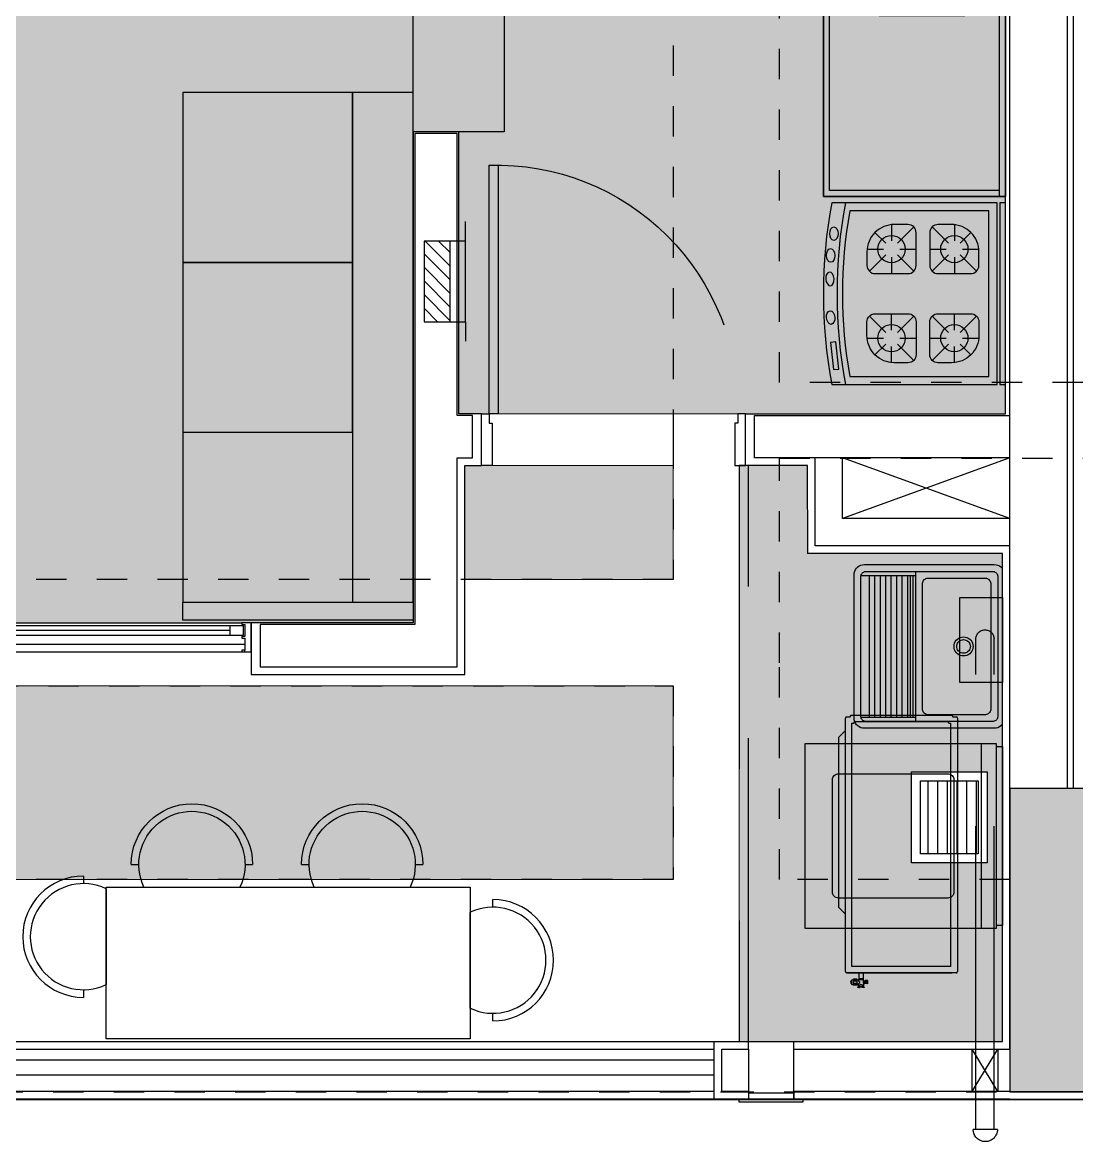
# Model space of a CAD drawing. Header units: metres. Extents: x -154 to 570, y -18 to 184.
# Drawn here: x 11.344 to 14.82, y -3.164 to 0.526 of the extents above; entities that cross this region are included whole.
import ezdxf
from ezdxf.xclip import XClip

# ---------------------------------------------------------------- set-up
doc = ezdxf.new("R2010")
doc.units = ezdxf.units.M
doc.header["$XCLIPFRAME"] = 0
for name, pattern in [('PUC TORRE B$0$DASHEDX2', [1.5, 1, -0.5]), ('PUC$0$DASHEDX2', [1.5, 1, -0.5]), ('PUC$0$HIDDEN', [0.375, 0.25, -0.125])]:
    doc.linetypes.add(name, pattern=pattern)
for name, color, linetype in [('ARQ-AUX', 7, 'Continuous'), ('ARQ-DIM - EMBASAM', 2, 'Continuous'), ('PUC TORRE B$0$1', 232, 'PUC TORRE B$0$DASHEDX2'), ('PUC TORRE B$0$4', 2, 'Continuous'), ('PUC$0$06-GGBSTELAP-TIPO-BLA$0$GG-TE0001', 1, 'Continuous'), ('PUC$0$06-GGBSTELAP-TIPO-BLA$0$GG-TE0003', 7, 'Continuous'), ('PUC$0$ARQ-ALV ACAB', 4, 'Continuous'), ('PUC$0$ARQ-ALV OSSO', 5, 'Continuous'), ('PUC$0$ARQ-AUX', 7, 'Continuous'), ('PUC$0$ARQ-AUX1 @ 1', 1, 'Continuous'), ('PUC$0$ARQ-AUX2', 2, 'Continuous'), ('PUC$0$ARQ-CAX', 1, 'Continuous'), ('PUC$0$ARQ-CAX @ 1', 1, 'Continuous'), ('PUC$0$ARQ-ENCH', 1, 'Continuous'), ('PUC$0$ARQ-HID', 7, 'Continuous'), ('PUC$0$ARQ-MOB', 7, 'Continuous'), ('PUC$0$ARQ-PRJ', 7, 'PUC$0$DASHEDX2'), ('PUC$0$ARQ-SIM', 1, 'Continuous'), ('PUC$0$MAUROAMARELO', 162, 'Continuous'), ('PUC$0$MAUROVERDE', 3, 'Continuous'), ('terreno + circ vert$0$ARQ-EST', 2, 'Continuous')]:
    doc.layers.add(name, color=color, linetype=linetype)
doc.layers.add('PUC$0$ARQ-FORRO', color=9, linetype='Continuous', lineweight=5)

# ---------------------------------------------------------------- blocks, each defined once
blk = doc.blocks.new('PUC$0$00002ITA-AIT-PR-008-BSE-PLA-TIP-R00$0$Cuba 1')
blk.add_line((0.205, 0.305), (0.205, 0.04))
for points in [[(0.165, 0, 0.414214), (0.205, 0.04), (0.205, 0.305, 0.414214), (0.165, 0.345), (-0.165, 0.345, 0.414214), (-0.205, 0.305), (-0.205, 0.04, 0.414214), (-0.165, 0)], [(-0.165, 0.02), (0.165, 0.02, 0.414214), (0.185, 0.04), (0.185, 0.305, 0.414214), (0.165, 0.325), (-0.165, 0.325, 0.414214), (-0.185, 0.305), (-0.185, 0.04, 0.414214)]]:
    blk.add_lwpolyline(points, format="xyb", close=True)
for radius in [0.0337, 0.0237]:
    blk.add_circle((0, 0.1725), radius)
blk = doc.blocks.new('*U1685')
at = {"linetype": 'Continuous'}
blk.add_lwpolyline([(0, 0), (0, 0.6), (-1.2, 0.6), (-1.2, 0)], dxfattribs=at)
at = {"lineweight": -2}
for points in [[(-1.2, 0), (-1.2, 0.6), (0, 0.6), (0, 0)], [(-1.18, 0.02), (-1.18, 0.58), (-0.02, 0.58), (-0.02, 0.02)], [(0, 0.02), (-1.2, 0.02)], [(0, 0), (-1.2, 0)]]:
    blk.add_lwpolyline(points, dxfattribs=at)
at = {"lineweight": -2, "extrusion": (0, 0, -1), "zscale": -1, "rotation": 180}
blk.add_blockref('PUC$0$00002ITA-AIT-PR-008-BSE-PLA-TIP-R00$0$Cuba 1', (0.4, 0.4475), dxfattribs=at)
blk = doc.blocks.new('PUC$0$ARQ-HID-TANQUE')
for p, q in [((-0.2621, -0.0041), (-0.258, 0)), ((-0.258, 0), (0.258, 0)), ((0.258, 0), (0.2621, -0.0041)), ((-0.27, -0.0258), (-0.2695, -0.0199)), ((-0.27, -0.0258), (-0.27, -0.0258)), ((-0.27, -0.4542), (-0.27, -0.0258)), ((-0.2695, -0.0199), (-0.268, -0.0143)), ((-0.268, -0.0143), (-0.2655, -0.009)), ((-0.2655, -0.009), (-0.2621, -0.0041)), ((-0.2475, -0.0328), (-0.2473, -0.0297)), ((-0.2475, -0.0328), (-0.2475, -0.0328)), ((-0.2475, -0.4472), (-0.2475, -0.0328)), ((-0.2473, -0.0297), (-0.2466, -0.0266)), ((-0.2466, -0.0266), (-0.2454, -0.0237)), ((-0.2454, -0.0237), (-0.2439, -0.0211)), ((-0.2439, -0.0211), (-0.242, -0.0189)), ((-0.242, -0.0189), (-0.2398, -0.0171)), ((-0.2398, -0.0171), (-0.2373, -0.0157)), ((-0.2373, -0.0157), (-0.2347, -0.0149)), ((-0.2347, -0.0149), (-0.232, -0.0146)), ((-0.232, -0.0146), (0.232, -0.0146)), ((0.232, -0.0146), (0.2347, -0.0149)), ((0.2347, -0.0149), (0.2373, -0.0157)), ((0.2373, -0.0157), (0.2398, -0.0171)), ((0.2398, -0.0171), (0.242, -0.0189)), ((0.242, -0.0189), (0.2439, -0.0211)), ((0.2439, -0.0211), (0.2454, -0.0237)), ((0.2454, -0.0237), (0.2466, -0.0266)), ((0.2466, -0.0266), (0.2473, -0.0297)), ((0.2473, -0.0297), (0.2475, -0.0328)), ((0.2475, -0.0328), (0.2475, -0.4472)), ((0.2621, -0.0041), (0.2655, -0.009)), ((0.2655, -0.009), (0.268, -0.0143)), ((0.268, -0.0143), (0.2695, -0.0199)), ((0.2695, -0.0199), (0.27, -0.0258)), ((0.27, -0.0258), (0.27, -0.4542)), ((-0.234, -0.2854), (0.234, -0.2854)), ((-0.2695, -0.4601), (-0.27, -0.4542)), ((-0.268, -0.4657), (-0.2695, -0.4601)), ((-0.2655, -0.4711), (-0.268, -0.4657)), ((-0.2621, -0.4759), (-0.2655, -0.4711)), ((-0.258, -0.48), (-0.2621, -0.4759)), ((-0.2473, -0.4504), (-0.2475, -0.4472)), ((-0.2466, -0.4534), (-0.2473, -0.4504)), ((-0.2454, -0.4563), (-0.2466, -0.4534)), ((-0.2439, -0.4589), (-0.2454, -0.4563)), ((-0.242, -0.4611), (-0.2439, -0.4589)), ((-0.2398, -0.463), (-0.242, -0.4611)), ((-0.2373, -0.4643), (-0.2398, -0.463)), ((-0.2347, -0.4651), (-0.2373, -0.4643)), ((-0.232, -0.4654), (-0.2347, -0.4651)), ((0.232, -0.4654), (-0.232, -0.4654)), ((0.2347, -0.4651), (0.232, -0.4654)), ((0.2373, -0.4643), (0.2347, -0.4651)), ((0.2398, -0.463), (0.2373, -0.4643)), ((0.242, -0.4611), (0.2398, -0.463)), ((0.2439, -0.4589), (0.242, -0.4611)), ((0.2454, -0.4563), (0.2439, -0.4589)), ((0.2466, -0.4534), (0.2454, -0.4563)), ((0.2473, -0.4504), (0.2466, -0.4534)), ((0.2475, -0.4472), (0.2473, -0.4504)), ((0.2621, -0.4759), (0.258, -0.48)), ((0.2655, -0.4711), (0.2621, -0.4759)), ((0.268, -0.4657), (0.2655, -0.4711)), ((0.2695, -0.4601), (0.268, -0.4657)), ((0.27, -0.4542), (0.2695, -0.4601)), ((-0.2532, -0.4834), (-0.258, -0.48)), ((-0.2479, -0.4859), (-0.2532, -0.4834)), ((-0.2422, -0.4874), (-0.2479, -0.4859)), ((-0.2364, -0.4879), (-0.2422, -0.4874)), ((0.2364, -0.4879), (-0.2364, -0.4879)), ((0.2422, -0.4874), (0.2364, -0.4879)), ((0.2479, -0.4859), (0.2422, -0.4874)), ((0.2532, -0.4834), (0.2479, -0.4859)), ((0.258, -0.48), (0.2532, -0.4834))]:
    blk.add_line(p, q)
at = {"color": 7}
for p, q in [((-0.225, -0.0544), (-0.2247, -0.0514)), ((-0.225, -0.0544), (-0.225, -0.0544)), ((-0.225, -0.2456), (-0.225, -0.0544)), ((-0.2247, -0.0514), (-0.2238, -0.0485)), ((-0.2238, -0.0485), (-0.2223, -0.0458)), ((-0.2223, -0.0458), (-0.2203, -0.0433)), ((-0.2203, -0.0433), (-0.2179, -0.0412)), ((-0.2179, -0.0412), (-0.215, -0.0394)), ((-0.215, -0.0394), (-0.2118, -0.0382)), ((-0.2118, -0.0382), (-0.2085, -0.0374)), ((-0.2085, -0.0374), (-0.205, -0.0371)), ((-0.205, -0.0371), (0.205, -0.0371)), ((0.205, -0.0371), (0.2085, -0.0374)), ((0.2085, -0.0374), (0.2118, -0.0382)), ((0.2118, -0.0382), (0.215, -0.0394)), ((0.215, -0.0394), (0.2179, -0.0412)), ((0.2179, -0.0412), (0.2203, -0.0433)), ((0.2203, -0.0433), (0.2223, -0.0458)), ((0.2223, -0.0458), (0.2238, -0.0485)), ((0.2238, -0.0485), (0.2247, -0.0514)), ((0.2247, -0.0514), (0.225, -0.0544)), ((0.225, -0.0544), (0.225, -0.2456)), ((-0.0273, -0.1114), (-0.0241, -0.1069)), ((-0.0241, -0.1069), (-0.0202, -0.103)), ((-0.0202, -0.103), (-0.0158, -0.0999)), ((-0.0172, -0.1127), (-0.0145, -0.1099)), ((-0.0158, -0.0999), (-0.0108, -0.0975)), ((-0.0145, -0.1099), (-0.0113, -0.1076)), ((-0.0113, -0.1076), (-0.0077, -0.106)), ((-0.0108, -0.0975), (-0.0055, -0.0961)), ((-0.0077, -0.106), (-0.0039, -0.105)), ((-0.0055, -0.0961), (0, -0.0956)), ((-0.0039, -0.105), (0, -0.1046)), ((0, -0.0956), (0.0055, -0.0961)), ((0, -0.1046), (0.0039, -0.105)), ((0.0039, -0.105), (0.0077, -0.106)), ((0.0055, -0.0961), (0.0108, -0.0975)), ((0.0077, -0.106), (0.0113, -0.1076)), ((0.0108, -0.0975), (0.0158, -0.0999)), ((0.0113, -0.1076), (0.0145, -0.1099)), ((0.0145, -0.1099), (0.0172, -0.1127)), ((0.0158, -0.0999), (0.0202, -0.103)), ((0.0202, -0.103), (0.0241, -0.1069)), ((0.0241, -0.1069), (0.0273, -0.1114)), ((-0.0315, -0.1271), (-0.031, -0.1217)), ((-0.031, -0.1326), (-0.0315, -0.1271)), ((-0.031, -0.1217), (-0.0296, -0.1164)), ((-0.0296, -0.1379), (-0.031, -0.1326)), ((-0.0296, -0.1164), (-0.0273, -0.1114)), ((-0.0273, -0.1429), (-0.0296, -0.1379)), ((-0.0241, -0.1474), (-0.0273, -0.1429)), ((-0.0202, -0.1513), (-0.0241, -0.1474)), ((-0.0225, -0.1271), (-0.0222, -0.1232)), ((-0.0222, -0.131), (-0.0225, -0.1271)), ((-0.0222, -0.1232), (-0.0211, -0.1194)), ((-0.0211, -0.1348), (-0.0222, -0.131)), ((-0.0211, -0.1194), (-0.0195, -0.1159)), ((-0.0195, -0.1384), (-0.0211, -0.1348)), ((-0.0195, -0.1159), (-0.0172, -0.1127)), ((-0.0172, -0.1416), (-0.0195, -0.1384)), ((-0.0145, -0.1444), (-0.0172, -0.1416)), ((-0.0113, -0.1466), (-0.0145, -0.1444)), ((-0.0077, -0.1483), (-0.0113, -0.1466)), ((0.0113, -0.1466), (0.0077, -0.1483)), ((0.0145, -0.1444), (0.0113, -0.1466)), ((0.0172, -0.1416), (0.0145, -0.1444)), ((0.0172, -0.1127), (0.0195, -0.1159)), ((0.0195, -0.1384), (0.0172, -0.1416)), ((0.0195, -0.1159), (0.0211, -0.1194)), ((0.0211, -0.1348), (0.0195, -0.1384)), ((0.0241, -0.1474), (0.0202, -0.1513)), ((0.0211, -0.1194), (0.0222, -0.1232)), ((0.0222, -0.131), (0.0211, -0.1348)), ((0.0222, -0.1232), (0.0225, -0.1271)), ((0.0225, -0.1271), (0.0222, -0.131)), ((0.0273, -0.1429), (0.0241, -0.1474)), ((0.0273, -0.1114), (0.0296, -0.1164)), ((0.0296, -0.1379), (0.0273, -0.1429)), ((0.0296, -0.1164), (0.031, -0.1217)), ((0.031, -0.1326), (0.0296, -0.1379)), ((0.031, -0.1217), (0.0315, -0.1271)), ((0.0315, -0.1271), (0.031, -0.1326)), ((-0.0158, -0.1544), (-0.0202, -0.1513)), ((-0.0108, -0.1567), (-0.0158, -0.1544)), ((-0.0055, -0.1582), (-0.0108, -0.1567)), ((-0.0039, -0.1493), (-0.0077, -0.1483)), ((0, -0.1586), (-0.0055, -0.1582)), ((0, -0.1496), (-0.0039, -0.1493)), ((0.0039, -0.1493), (0, -0.1496)), ((0.0055, -0.1582), (0, -0.1586)), ((0.0077, -0.1483), (0.0039, -0.1493)), ((0.0108, -0.1567), (0.0055, -0.1582)), ((0.0158, -0.1544), (0.0108, -0.1567)), ((0.0202, -0.1513), (0.0158, -0.1544)), ((-0.2247, -0.2486), (-0.225, -0.2456)), ((-0.2238, -0.2515), (-0.2247, -0.2486)), ((-0.2223, -0.2542), (-0.2238, -0.2515)), ((-0.2203, -0.2567), (-0.2223, -0.2542)), ((-0.2179, -0.2588), (-0.2203, -0.2567)), ((0.2203, -0.2567), (0.2179, -0.2588)), ((0.2223, -0.2542), (0.2203, -0.2567)), ((0.2238, -0.2515), (0.2223, -0.2542)), ((0.2247, -0.2486), (0.2238, -0.2515)), ((0.225, -0.2456), (0.2247, -0.2486)), ((-0.2475, -0.2854), (0.2475, -0.2854)), ((-0.234, -0.4654), (-0.234, -0.2854)), ((-0.234, -0.2944), (0.234, -0.2944)), ((-0.234, -0.2944), (0.234, -0.2944)), ((-0.215, -0.2606), (-0.2179, -0.2588)), ((-0.2118, -0.2618), (-0.215, -0.2606)), ((-0.2085, -0.2626), (-0.2118, -0.2618)), ((-0.205, -0.2629), (-0.2085, -0.2626)), ((0.205, -0.2629), (-0.205, -0.2629)), ((0.2085, -0.2626), (0.205, -0.2629)), ((0.2118, -0.2618), (0.2085, -0.2626)), ((0.215, -0.2606), (0.2118, -0.2618)), ((0.2179, -0.2588), (0.215, -0.2606)), ((0.234, -0.2854), (0.234, -0.4654)), ((-0.234, -0.3034), (0.234, -0.3034)), ((-0.234, -0.3124), (0.234, -0.3124)), ((-0.234, -0.3304), (0.234, -0.3304)), ((-0.234, -0.3484), (0.234, -0.3484)), ((-0.234, -0.3664), (0.234, -0.3664)), ((-0.234, -0.3844), (0.234, -0.3844)), ((-0.234, -0.4024), (0.234, -0.4024)), ((-0.234, -0.4204), (0.234, -0.4204)), ((-0.234, -0.4384), (0.234, -0.4384))]:
    blk.add_line(p, q, dxfattribs=at)
blk = doc.blocks.new('*U1666')
at = {"color": 0, "linetype": 'ByBlock', "ltscale": 0.5}
for points in [[(0.02, -0.045), (0.03, -0.045), (0.03, -0.05), (0.02, -0.05), (0.02, -0.09), (0.03, -0.09), (0.03, -0.095), (0.02, -0.095), (0.02, -0.09), (0.03, -0.09), (0.03, -0.095), (0, -0.095), (0, 0), (0.03, 0), (0.03, -0.005), (0.02, -0.005), (0.02, -0.045)], [(1.58, -0.045), (1.57, -0.045), (1.57, -0.05), (1.58, -0.05), (1.58, -0.09), (1.57, -0.09), (1.57, -0.095), (1.58, -0.095), (1.58, -0.09), (1.57, -0.09), (1.57, -0.095), (1.6, -0.095), (1.6, 0), (1.57, 0), (1.57, -0.005), (1.58, -0.005), (1.58, -0.045)], [(0.025, -0.01), (0.07, -0.01), (0.07, -0.04), (0.025, -0.04)], [(0.8225, -0.01), (0.7775, -0.01), (0.7775, -0.04), (0.8225, -0.04)], [(0.7775, -0.055), (0.8225, -0.055), (0.8225, -0.085), (0.7775, -0.085)], [(1.575, -0.055), (1.53, -0.055), (1.53, -0.085), (1.575, -0.085)]]:
    blk.add_lwpolyline(points, close=True, dxfattribs=at)
at = {"color": 8, "linetype": 'ByBlock', "ltscale": 0.5}
for points in [[(1.57, 0), (0.03, 0)], [(0.8225, -0.025), (1.58, -0.025)], [(0.7775, -0.07), (0.02, -0.07)], [(1.57, -0.095), (0.03, -0.095)]]:
    blk.add_lwpolyline(points, dxfattribs=at)
at = {"color": 7, "linetype": 'ByBlock', "ltscale": 0.5}
for points in [[(0.8225, -0.01), (0.8225, -0.04), (0.025, -0.04), (0.025, -0.01)], [(0.7775, -0.055), (0.7775, -0.085), (1.575, -0.085), (1.575, -0.055)]]:
    blk.add_lwpolyline(points, close=True, dxfattribs=at)
for points in [[(0.07, -0.025), (0.7775, -0.025)], [(0.8225, -0.07), (1.53, -0.07)]]:
    blk.add_lwpolyline(points, dxfattribs=at)
blk = doc.blocks.new('*U1838')
for points in [[(-0.025, -0.1), (0, -0.1), (0, -0.07), (0.01, -0.07), (0.01, 0.07), (-0.025, 0.07), (-0.025, -0.1)], [(0.845, -0.1), (0.82, -0.1), (0.82, -0.07), (0.81, -0.07), (0.81, 0.07), (0.845, 0.07), (0.845, -0.1)], [(0, -0.1), (0, -0.9204), (0.03, -0.9204), (0.03, -0.1)]]:
    blk.add_lwpolyline(points, close=True)
at = {"layer": 'PUC$0$ARQ-PRJ'}
blk.add_arc((0.0237, -0.1242), 0.7967, 268.2987, 1.7401, dxfattribs=at)
blk = doc.blocks.new('PUC$0$A$Cd84e1c1c')
at = {"layer": 'PUC$0$ARQ-PRJ'}
for p, q in [((0.0594, -0.2908, 0), (0.0594, 1.3279, 0)), ((0.1194, -0.2908, 0), (0.1194, 1.3279, 0)), ((0.0484, -0.2908, 0), (0.1284, -0.2908, 0))]:
    blk.add_line(p, q, dxfattribs=at)
at = {"layer": 'PUC$0$ARQ-PRJ', "elevation": 0}
blk.add_lwpolyline([(0.1722, 1.4636), (0.0322, 1.4636), (0.0322, 1.1836), (0.1722, 1.1836), (0.1722, 1.4636)], dxfattribs=at)
at = {"layer": 'PUC$0$ARQ-PRJ'}
for centre, radius, start, end in [((0.0894, 1.3267, 0), 0.03, 2.4241, 177.5761), ((0.0884, -0.2908, 0), 0.04, 180, 0)]:
    blk.add_arc(centre, radius, start, end, dxfattribs=at)
blk = doc.blocks.new('PUC$0$pl cx vent')
at = {"layer": 'PUC$0$ARQ-CAX'}
h = blk.add_hatch(dxfattribs=at)
h.set_pattern_fill('LINE', color=255, scale=0.01, angle=90)
h.set_pattern_definition([(90, (10.529542, -8.815224), (-0.03175, 2e-18), [])])
h.paths.add_polyline_path([(-0.22, -0.27), (-0.22, -0.03), (-0.03, -0.03), (-0.03, -0.27)])
for points in [[(-0.25, -0.3), (-0.25, 0), (0, 0), (0, -0.3)], [(-0.22, -0.27), (-0.22, -0.03), (-0.03, -0.03), (-0.03, -0.27)]]:
    blk.add_lwpolyline(points, close=True, dxfattribs=at)
blk = doc.blocks.new('PUC$0$pl apto tipo 3 puc')
at = {"layer": 'PUC$0$ARQ-ALV ACAB'}
for p, q in [((-13.6341, 3.0254), (-9.6141, 3.0254, 0)), ((-9.6341, 2.8354, 0), (-13.6341, 2.8354))]:
    blk.add_line(p, q, dxfattribs=at)
at = {"layer": 'PUC$0$ARQ-ALV ACAB', "elevation": 0}
for points in [[(-14.609, 3.0254), (-13.6341, 3.0254), (-13.6341, 2.8354), (-14.5841, 2.8354), (-14.584, 1.2261)], [(-13.8968, 3.0004), (-13.8968, 3.0254)], [(-13.7468, 3.0004), (-13.7468, 3.0254)], [(-13.8968, 2.8604), (-13.8968, 2.8354)], [(-13.7468, 2.8604), (-13.7468, 2.8354)], [(-13.8968, 2.8354), (-13.8968, 2.8354)], [(-14.584, 1.2261), (-13.9423, 1.2261), (-13.9422, 0.9361)], [(-13.9422, 0.9361), (-13.7372, 0.9361), (-13.7372, 0.7661), (-14.594, 0.7661)], [(-14.594, 0.7661), (-14.594, -1.905), (-12.8372, -1.905), (-12.8372, -2.055), (-12.8922, -2.055)]]:
    blk.add_lwpolyline(points, dxfattribs=at)
blk.add_lwpolyline([(-12.8122, 0.9361), (-12.8672, 0.9361), (-12.8672, 0.7661), (-12.7922, 0.7661), (-12.7922, -0.1638), (-12.6422, -0.1638), (-12.6422, 1.455), (-12.1072, 1.455), (-12.1072, 1.625), (-12.8122, 1.625)], close=True, dxfattribs=at)
at = {"layer": 'PUC$0$ARQ-ALV OSSO'}
for p, q in [((-13.7468, 3.0004, 0), (-13.6591, 3.0004, 0)), ((-13.6591, 3.0004, 0), (-13.6591, 2.8604, 0)), ((-14.6091, 2.8604, 0), (-14.609, -1.91, 0)), ((-13.8968, 2.8604, 0), (-14.6091, 2.8604, 0)), ((-13.6591, 2.8604, 0), (-13.7468, 2.8604, 0))]:
    blk.add_line(p, q, dxfattribs=at)
at = {"layer": 'PUC$0$ARQ-ALV OSSO', "elevation": 0}
for points in [[(-14.609, 3.0004), (-13.8968, 3.0004)], [(-13.8968, 3.0004), (-13.8968, 2.8604)], [(-13.7468, 2.8604), (-13.7468, 3.0004)], [(-14.609, 1.2011), (-13.9673, 1.2011), (-13.9672, 0.9111)], [(-14.6072, 1.1111), (-14.0573, 1.1111), (-14.0572, 0.9111)], [(-14.609, 0.9111), (-13.7672, 0.9111), (-13.7672, 0.7711), (-14.609, 0.7711)]]:
    blk.add_lwpolyline(points, dxfattribs=at)
at = {"layer": 'PUC$0$ARQ-ALV OSSO'}
blk.add_lwpolyline([(-14.799, 2.0012), (-14.799, -1.4888)], dxfattribs=at)
at = {"layer": 'PUC$0$ARQ-ALV OSSO', "elevation": 0}
blk.add_lwpolyline([(-12.7872, 0.9111), (-12.8372, 0.9111), (-12.8372, 0.7711), (-12.7872, 0.7711), (-12.7872, -0.1588), (-12.6472, -0.1588), (-12.6472, 1.46), (-12.1372, 1.46), (-12.1372, 1.6), (-12.7872, 1.6)], close=True, dxfattribs=at)
at = {"layer": 'PUC$0$ARQ-AUX', "elevation": 0}
for points in [[(-13.6341, 3.0004), (-9.6341, 3.0004)], [(-9.6341, 2.8604), (-13.6341, 2.8604)], [(-13.7468, 2.8354), (-13.8968, 2.8354)]]:
    blk.add_lwpolyline(points, dxfattribs=at)
at = {"layer": 'PUC$0$ARQ-AUX2', "elevation": 0}
for points in [[(-9.6341, 2.9454), (-13.6341, 2.9454)], [(-9.6341, 2.8954), (-13.6341, 2.8954)]]:
    blk.add_lwpolyline(points, dxfattribs=at)
at = {"layer": 'PUC$0$ARQ-CAX', "elevation": 0}
for points in [[(-13.7168, 3.0254), (-13.9268, 3.0254), (-13.9268, 3.0354), (-13.7168, 3.0354)], [(-13.7468, 3.0254), (-13.8968, 3.0254), (-13.8968, 3.0054), (-13.7468, 3.0054)]]:
    blk.add_lwpolyline(points, close=True, dxfattribs=at)
at = {"layer": 'PUC$0$ARQ-PRJ', "elevation": 0}
blk.add_lwpolyline([(-13.7168, 2.8354), (-13.7468, 2.8354), (-13.7469, 0.9361), (-13.7169, 0.9361)], close=True, dxfattribs=at)
at = {"layer": 'PUC$0$ARQ-SIM', "elevation": 0}
for points in [[(-14.609, 0.9111), (-14.0573, 1.1111)], [(-14.609, 1.1111), (-14.0572, 0.9111)]]:
    blk.add_lwpolyline(points, dxfattribs=at)
at = {"layer": 'PUC$0$ARQ-AUX1 @ 1', "xscale": -1, "rotation": 180}
blk.add_blockref('*U1666', (-12.1072, 1.455, 0), dxfattribs=at)
at = {"layer": 'PUC$0$ARQ-CAX'}
blk.add_blockref('PUC$0$pl cx vent', (-14.284, 2.2461, 0), dxfattribs=at)
at = {"layer": 'PUC$0$ARQ-CAX @ 1', "xscale": -1}
blk.add_blockref('*U1838', (-12.8922, 0.8661, 0), dxfattribs=at)
at = {"layer": 'PUC$0$ARQ-FORRO', "xscale": -1, "rotation": 180}
blk.add_blockref('PUC$0$A$Cd84e1c1c', (-14.6162, 2.8346, 0), dxfattribs=at)
at = {"layer": 'PUC$0$ARQ-HID', "rotation": 90.00006226801106}
blk.add_blockref('PUC$0$ARQ-HID-TANQUE', (-14.5833, 1.5326, 0), dxfattribs=at)
at = {"layer": 'PUC$0$ARQ-HID', "extrusion": (0, 0, -1), "xscale": -1.000000000000002, "zscale": -1.000000000000002, "rotation": 90}
blk.add_blockref('*U1685', (14.594, -1.1513, 0), dxfattribs=at)
blk = doc.blocks.new('PUC$0$pl apto tipo 2 puc')
at = {"layer": 'PUC$0$ARQ-ALV ACAB', "elevation": 0}
blk.add_lwpolyline([(-14.609, 3.0254), (-15.7391, 3.0254), (-15.7391, 2.8554), (-14.9638, 2.8554)], dxfattribs=at)
at = {"layer": 'PUC$0$ARQ-ALV OSSO', "elevation": 0}
for points in [[(-14.609, 3.0004), (-15.7091, 3.0004), (-15.7091, 2.8604), (-14.9588, 2.8604)], [(-14.8188, 2.0012), (-14.8188, -1.4888)]]:
    blk.add_lwpolyline(points, dxfattribs=at)
blk = doc.blocks.new('PUC$0$ARQ-MOB-COZ FOG')
at = {"layer": 'PUC$0$ARQ-MOB'}
for p, q in [((-0.122, -0.1412), (-0.122, -0.0872)), ((-0.1029, -0.1491), (-0.0489, -0.0951)), ((0.1529, -0.1491), (0.0989, -0.0951)), ((0.172, -0.1412), (0.172, -0.0872)), ((-0.1411, -0.149), (-0.1766, -0.1135)), ((0.1911, -0.149), (0.2266, -0.1135)), ((-0.203, -0.1682), (-0.149, -0.1682)), ((-0.095, -0.1682), (-0.041, -0.1682)), ((0.145, -0.1682), (0.091, -0.1682)), ((0.253, -0.1682), (0.199, -0.1682)), ((-0.1951, -0.2413), (-0.1411, -0.1873)), ((-0.122, -0.2492), (-0.122, -0.1952)), ((-0.0489, -0.2412), (-0.1029, -0.1872)), ((0.0989, -0.2412), (0.1529, -0.1872)), ((0.172, -0.2492), (0.172, -0.1952)), ((0.2451, -0.2413), (0.1911, -0.1873)), ((-0.122, -0.3482), (-0.122, -0.2942)), ((0.172, -0.3482), (0.172, -0.2942)), ((-0.1411, -0.356), (-0.1951, -0.3021)), ((-0.1029, -0.3561), (-0.0489, -0.3021)), ((0.1529, -0.3561), (0.0989, -0.3021)), ((0.1911, -0.356), (0.2451, -0.3021)), ((-0.203, -0.3752), (-0.149, -0.3752)), ((-0.1766, -0.4298), (-0.1411, -0.3943)), ((-0.122, -0.4562), (-0.122, -0.4022)), ((-0.0489, -0.4482), (-0.1029, -0.3942)), ((-0.095, -0.3752), (-0.041, -0.3752)), ((0.145, -0.3752), (0.091, -0.3752)), ((0.0989, -0.4482), (0.1529, -0.3942)), ((0.172, -0.4562), (0.172, -0.4022)), ((0.2267, -0.4298), (0.1911, -0.3943)), ((0.253, -0.3752), (0.199, -0.3752))]:
    blk.add_line(p, q, dxfattribs=at)
for points in [[(0.325, -0.018), (0.325, 0), (-0.275, 0), (-0.275, -0.018)], [(0.2754, -0.5671), (0.2735, -0.5492), (0.184, -0.5589), (0.1859, -0.5768)]]:
    blk.add_lwpolyline(points, close=True, dxfattribs=at)
for points in [[(-0.275, -0.027), (-0.275, -0.5724, 0.092036), (0.325, -0.5724), (0.325, -0.027)], [(-0.248, -0.054), (-0.248, -0.5131, 0.087474), (0.298, -0.5131), (0.298, -0.054)], [(-0.041, -0.2222), (-0.041, -0.1142, 0.414214), (-0.068, -0.0872), (-0.113, -0.0872, 0.414214), (-0.203, -0.1772), (-0.203, -0.2222, 0.414214), (-0.176, -0.2492), (-0.068, -0.2492, 0.414214)], [(0.091, -0.2222), (0.091, -0.1142, -0.414214), (0.118, -0.0872), (0.163, -0.0872, -0.414214), (0.253, -0.1772), (0.253, -0.2222, -0.414214), (0.226, -0.2492), (0.118, -0.2492, -0.414214)], [(-0.041, -0.4292), (-0.041, -0.3212, 0.414214), (-0.068, -0.2942), (-0.176, -0.2942, 0.414214), (-0.203, -0.3212), (-0.203, -0.3662, 0.414214), (-0.113, -0.4562), (-0.068, -0.4562, 0.414214)], [(0.091, -0.4292), (0.091, -0.3212, -0.414214), (0.118, -0.2942), (0.226, -0.2942, -0.414214), (0.253, -0.3212), (0.253, -0.3662, -0.414214), (0.163, -0.4562), (0.118, -0.4562, -0.414214)]]:
    blk.add_lwpolyline(points, format="xyb", close=True, dxfattribs=at)
for centre in [(-0.122, -0.1682), (0.172, -0.1682), (-0.122, -0.3752), (0.172, -0.3752)]:
    blk.add_circle(centre, 0.045, dxfattribs=at)
blk.add_arc((0.025, 1.0824), 1.6374, 259.4425, 280.5575, dxfattribs=at)
for centre, major_axis in [((-0.1728, -0.5654), (0.0225, 0)), ((-0.1009, -0.576), (0.0225, 0.0004)), ((-0.0234, -0.5783), (0.0224, 0.0016)), ((0.1038, -0.5761), (0.0224, 0.002))]:
    blk.add_ellipse(centre, major_axis=major_axis, ratio=0.612901, start_param=3.141593, end_param=9.424778, dxfattribs=at)
blk = doc.blocks.new('PUC$0$MAQ-LAVAR-ROUPA')
blk.add_lwpolyline([(0, 0.65), (0.61, 0.65), (0.61, 0.02), (0, 0.02)], close=True)
blk.add_lwpolyline([(0.1, 0.18), (0.1, 0.54, -0.414214), (0.12, 0.56), (0.49, 0.56, -0.414214), (0.51, 0.54), (0.51, 0.18, -0.414214), (0.49, 0.16), (0.12, 0.16, -0.414214)], format="xyb", close=True)
for points in [[(0.61, 0.07), (0, 0.07)], [(0.6, 0.02), (0.6, 0), (0.01, 0), (0.01, 0.02)], [(0.01, 0), (0.6, 0)]]:
    blk.add_lwpolyline(points)
blk = doc.blocks.new('PUC$0$BCO')
at = {"layer": 'PUC$0$ARQ-MOB'}
blk.add_line((-0.1581, 0), (0.1581, 0), dxfattribs=at)
for points in [[(-0.2, -0.075), (-0.175, -0.075)], [(0.175, -0.075), (0.2, -0.075)]]:
    blk.add_lwpolyline(points, dxfattribs=at)
for radius, start, end in [(0.175, 154.6231, 25.3769), (0.2, 180, 0)]:
    blk.add_arc((0, -0.075), radius, start, end, dxfattribs=at)
blk = doc.blocks.new('PUC$0$ARQ-LAY-SOF')
at = {"layer": 'PUC$0$ARQ-MOB'}
for points in [[(0.2, 1.74), (0.2, 0.06), (0, 0.06), (0, 1.74)], [(0.76, 1.74), (0.76, 0.06), (0, 0.06), (0, 1.74)], [(0.76, 1.74), (0.76, 1.18), (0.2, 1.18), (0.2, 1.74)], [(0.76, 1.18), (0.76, 0.62), (0.2, 0.62), (0.2, 1.18)], [(0.76, 0), (0.76, 0.06), (0, 0.06), (0, 0)]]:
    blk.add_lwpolyline(points, close=True, dxfattribs=at)
blk = doc.blocks.new('PUC$0$layout puc 3')
at = {"layer": 'PUC$0$ARQ-MOB'}
blk.add_lwpolyline([(7.3782, 3.02), (7.0782, 3.02), (7.0782, 3.47), (7.3782, 3.47)], close=True, dxfattribs=at)
at = {"layer": 'PUC$0$ARQ-MOB', "elevation": 0}
blk.add_lwpolyline([(6.0655, 0.03), (6.0655, 0.53), (7.2655, 0.53), (7.2655, 0.03)], close=True, dxfattribs=at)
at = {"layer": 'PUC$0$ARQ-MOB', "color": 7, "xscale": -1}
blk.add_blockref('PUC$0$ARQ-LAY-SOF', (7.0782, 1.41), dxfattribs=at)
at = {"layer": 'PUC$0$ARQ-MOB'}
for name, p, rotation in [('PUC$0$ARQ-MOB-COZ FOG', (9.03, 2.5119), 270), ('PUC$0$MAQ-LAVAR-ROUPA', (9.02, 0.3939), 90), ('PUC$0$BCO', (6.0655, 0.3665), 270), ('PUC$0$BCO', (7.2655, 0.2888, 0), 90)]:
    blk.add_blockref(name, p, dxfattribs=dict(at, rotation=rotation))
at = {"layer": 'PUC$0$ARQ-MOB', "xscale": -1, "rotation": 180}
for p in [(6.3483, 0.53, 0), (6.9096, 0.53, 0)]:
    blk.add_blockref('PUC$0$BCO', p, dxfattribs=at)
blk = doc.blocks.new('PUC$0$06-GGBSTELAP-TIPO-BLA$0$GG-CP-10-50')
at = {"layer": 'PUC$0$06-GGBSTELAP-TIPO-BLA$0$GG-TE0001'}
h = blk.add_hatch(dxfattribs=at)
h.set_pattern_fill('ANSI31', color=256, scale=0.01, angle=90, style=0)
h.set_pattern_definition([(135, (-15411.20236, 5775.561818), (-0.0224506403, -0.0224506403), [])])
h.paths.add_polyline_path([(0.133, -0.0862), (0.133, 0), (-0.133, 0), (-0.133, -0.0862)])
at = {"layer": 'PUC$0$06-GGBSTELAP-TIPO-BLA$0$GG-TE0003'}
for p, q in [((-0.133, 0.0502), (-0.1977, 0.0502)), ((0.133, 0.0502), (0.1977, 0.0502)), ((-0.133, 0), (0.133, 0))]:
    blk.add_line(p, q, dxfattribs=at)
blk.add_lwpolyline([(-0.133, -0.0862), (-0.133, 0.0502), (0.133, 0.0502), (0.133, -0.0862)], close=True, dxfattribs=at)
blk = doc.blocks.new('PUC$0$06-GGBSTELAP-TIPO-BLA$0$PONTOS AP3')
at = {"layer": 'PUC$0$06-GGBSTELAP-TIPO-BLA$0$GG-TE0003', "rotation": 180}
blk.add_blockref('PUC$0$06-GGBSTELAP-TIPO-BLA$0$GG-CP-10-50', (25.3624, 3.113, 0), dxfattribs=at)
blk = doc.blocks.new('PUC$0$pl  forro 3')
at = {"layer": 'PUC$0$ARQ-FORRO'}
h = blk.add_hatch(color=256, dxfattribs=at)
h.dxf.hatch_style = 1
h.paths.add_polyline_path([(1.8588, 1.21), (3.7921, 1.21), (3.7921, 0.8112), (6.8388, 0.8112), (6.8389, -1.8599), (5.0371, -1.8599), (5.0371, -0.93), (4.8871, -0.93), (4.8871, -2.5488), (1.8588, -2.5488), (1.8588, -1.4888), (0.7248, -1.4888), (0.7248, -0.2), (1.8588, -0.2)])
h = blk.add_hatch(color=256, dxfattribs=at)
h.dxf.hatch_style = 1
h.paths.add_polyline_path([(5.9617, -2.0299), (5.9616, -3.9292), (6.8289, -3.9292), (6.8288, -2.3199), (6.1871, -2.3199), (6.187, -2.0299)])
h.paths.add_polyline_path([(3.484, -2.7558), (5.744, -2.7558), (5.744, -3.395), (3.484, -3.395)])
h.paths.add_polyline_path([(2.294, -2.7558), (3.134, -2.7558), (3.134, -3.395), (2.294, -3.395)])
h.paths.add_polyline_path([(6.5288, -3.0399), (6.7788, -3.0399), (6.7788, -3.3399), (6.5288, -3.3399)], flags=16)
h = blk.add_hatch(color=256, dxfattribs=at)
h.dxf.hatch_style = 1
h.paths.add_polyline_path([(5.0571, -2.0299), (5.744, -2.0299), (5.744, -2.4058), (5.0571, -2.4058)])
for points in [[(1.8588, 1.21), (3.7921, 1.21), (3.7921, 0.8112), (6.8388, 0.8112), (6.8389, -1.8599), (5.0371, -1.8599), (5.0371, -0.93), (4.8871, -0.93), (4.8871, -2.5488), (1.8588, -2.5488), (1.8588, -1.4888), (0.7248, -1.4888), (0.7248, -0.2), (1.8588, -0.2)], [(5.0571, -2.0299), (5.744, -2.0299), (5.744, -2.4058), (5.0571, -2.4058)]]:
    blk.add_lwpolyline(points, close=True, dxfattribs=at)
at = {"layer": 'PUC$0$ARQ-FORRO', "elevation": 0}
for points in [[(5.9617, -2.0299), (5.9616, -3.9292), (6.8289, -3.9292), (6.8288, -2.3199), (6.1871, -2.3199), (6.187, -2.0299)], [(3.484, -2.7558), (5.744, -2.7558), (5.744, -3.395), (3.484, -3.395)]]:
    blk.add_lwpolyline(points, close=True, dxfattribs=at)
blk = doc.blocks.new('PUC$0$CDS1')
at = {"layer": 'PUC$0$MAUROAMARELO'}
for p, q in [((8267.2906, 3267.3756, 0), (8267.2906, 3268.3256, 0)), ((8267.2956, 3268.3306, 0), (8267.3083, 3268.3306, 0)), ((8267.3083, 3268.3306, 0), (8267.3119, 3268.3368, 0)), ((8267.3119, 3268.3368, 0), (8267.6893, 3268.3368, 0)), ((8267.6893, 3268.3368, 0), (8267.6929, 3268.3306, 0)), ((8267.6929, 3268.3306, 0), (8267.7056, 3268.3306, 0)), ((8267.7106, 3268.3256, 0), (8267.7106, 3267.3756, 0)), ((8267.2906, 3268.2786, 0), (8267.2656, 3268.2536, 0)), ((8267.3151, 3267.3951, 0), (8267.3151, 3268.3061, 0)), ((8267.3151, 3268.3061, 0), (8267.3224, 3268.3061, 0)), ((8267.3224, 3268.3061, 0), (8267.326, 3268.3123, 0)), ((8267.326, 3268.3123, 0), (8267.6752, 3268.3123, 0)), ((8267.6752, 3268.3123, 0), (8267.6788, 3268.3061, 0)), ((8267.6788, 3268.3061, 0), (8267.6861, 3268.3061, 0)), ((8267.6861, 3267.3951, 0), (8267.6861, 3268.3061, 0)), ((8267.2656, 3267.6163, 0), (8267.2656, 3268.2536, 0)), ((8267.2906, 3267.5913, 0), (8267.2656, 3267.6163, 0)), ((8267.7056, 3267.3706, 0), (8267.2956, 3267.3706, 0)), ((8267.2956, 3267.3706, 0), (8267.6893, 3267.3706, 0)), ((8267.6861, 3267.3951, 0), (8267.3151, 3267.3951, 0)), ((8267.3416, 3267.3706, 0), (8267.3416, 3267.3487, 0)), ((8267.3568, 3267.3706, 0), (8267.3568, 3267.3487, 0)), ((8267.3149, 3267.3269, 0), (8267.3149, 3267.3443, 0)), ((8267.3338, 3267.3467, 0), (8267.3208, 3267.3467, 0)), ((8267.3338, 3267.342, 0), (8267.3208, 3267.342, 0)), ((8267.3208, 3267.342, 0), (8267.3208, 3267.3402, 0)), ((8267.3338, 3267.342, 0), (8267.3208, 3267.342, 0)), ((8267.3208, 3267.342, 0), (8267.3208, 3267.3402, 0)), ((8267.3338, 3267.3402, 0), (8267.3208, 3267.3402, 0)), ((8267.3338, 3267.3402, 0), (8267.3208, 3267.3402, 0)), ((8267.3208, 3267.3292, 0), (8267.3208, 3267.331, 0)), ((8267.3338, 3267.331, 0), (8267.3208, 3267.331, 0)), ((8267.3338, 3267.3292, 0), (8267.3208, 3267.3292, 0)), ((8267.3338, 3267.3244, 0), (8267.3208, 3267.3244, 0)), ((8267.3351, 3267.3457, 0), (8267.3338, 3267.3467, 0)), ((8267.3338, 3267.342, 0), (8267.3338, 3267.3402, 0)), ((8267.3338, 3267.342, 0), (8267.3338, 3267.3402, 0)), ((8267.3338, 3267.3292, 0), (8267.3338, 3267.331, 0)), ((8267.3351, 3267.3254, 0), (8267.3338, 3267.3244, 0)), ((8267.3351, 3267.3254, 0), (8267.3351, 3267.3457, 0)), ((8267.3389, 3267.3432, 0), (8267.3351, 3267.3432, 0)), ((8267.3389, 3267.328, 0), (8267.3351, 3267.328, 0)), ((8267.336, 3267.3154, 0), (8267.3372, 3267.3167, 0)), ((8267.3606, 3267.3167, 0), (8267.3372, 3267.3167, 0)), ((8267.3389, 3267.3435, 0), (8267.3389, 3267.3437, 0)), ((8267.3389, 3267.3432, 0), (8267.3389, 3267.3436, 0)), ((8267.3389, 3267.328, 0), (8267.3389, 3267.3167, 0)), ((8267.3579, 3267.3448, 0), (8267.34, 3267.3448, 0)), ((8267.3413, 3267.3157, 0), (8267.3438, 3267.3157, 0)), ((8267.3569, 3267.3487, 0), (8267.3415, 3267.3487, 0)), ((8267.3415, 3267.3487, 0), (8267.3415, 3267.3448, 0)), ((8267.3448, 3267.3199, 0), (8267.3448, 3267.3264, 0)), ((8267.3458, 3267.3275, 0), (8267.352, 3267.3275, 0)), ((8267.352, 3267.3188, 0), (8267.3458, 3267.3188, 0)), ((8267.3531, 3267.3264, 0), (8267.3531, 3267.3199, 0)), ((8267.3566, 3267.3157, 0), (8267.3541, 3267.3157, 0)), ((8267.3569, 3267.3487, 0), (8267.3569, 3267.3448, 0)), ((8267.3589, 3267.3402, 0), (8267.3589, 3267.3437, 0)), ((8267.362, 3267.3402, 0), (8267.3589, 3267.3402, 0)), ((8267.362, 3267.3315, 0), (8267.3589, 3267.3315, 0)), ((8267.3589, 3267.3315, 0), (8267.3589, 3267.3167, 0)), ((8267.3618, 3267.3154, 0), (8267.3606, 3267.3167, 0)), ((8267.362, 3267.3315, 0), (8267.362, 3267.3402, 0)), ((8267.3636, 3267.3397, 0), (8267.362, 3267.3397, 0)), ((8267.3636, 3267.3321, 0), (8267.362, 3267.3321, 0)), ((8267.3636, 3267.3313, 0), (8267.3636, 3267.3404, 0)), ((8267.3735, 3267.3415, 0), (8267.3646, 3267.3415, 0)), ((8267.3735, 3267.3303, 0), (8267.3646, 3267.3303, 0)), ((8267.3667, 3267.3303, 0), (8267.3667, 3267.3415, 0)), ((8267.3733, 3267.3408, 0), (8267.3667, 3267.3408, 0)), ((8267.3733, 3267.3401, 0), (8267.3667, 3267.3401, 0)), ((8267.3733, 3267.3393, 0), (8267.3667, 3267.3393, 0)), ((8267.3733, 3267.3386, 0), (8267.3667, 3267.3386, 0)), ((8267.3733, 3267.3379, 0), (8267.3667, 3267.3379, 0)), ((8267.3733, 3267.3372, 0), (8267.3667, 3267.3372, 0)), ((8267.3733, 3267.3372, 0), (8267.3667, 3267.3372, 0)), ((8267.3733, 3267.3365, 0), (8267.3667, 3267.3365, 0)), ((8267.3733, 3267.3359, 0), (8267.3667, 3267.3359, 0)), ((8267.3733, 3267.3353, 0), (8267.3667, 3267.3353, 0)), ((8267.3733, 3267.3345, 0), (8267.3667, 3267.3345, 0)), ((8267.3733, 3267.3345, 0), (8267.3667, 3267.3345, 0)), ((8267.3733, 3267.3338, 0), (8267.3667, 3267.3338, 0)), ((8267.3733, 3267.3331, 0), (8267.3667, 3267.3331, 0)), ((8267.3733, 3267.3324, 0), (8267.3667, 3267.3324, 0)), ((8267.3733, 3267.3317, 0), (8267.3667, 3267.3317, 0)), ((8267.3733, 3267.331, 0), (8267.3667, 3267.331, 0)), ((8267.3733, 3267.3303, 0), (8267.3733, 3267.3415, 0)), ((8267.3746, 3267.3313, 0), (8267.3746, 3267.3404, 0))]:
    blk.add_line(p, q, dxfattribs=at)
for centre, radius, start, end in [((8267.2956, 3268.3256, 0), 0.005, 90, 180), ((8267.7056, 3268.3256, 0), 0.005, 0, 90), ((8267.2956, 3267.3756, 0), 0.005, 180, 270), ((8267.3149, 3267.3356, 0), 0.00517, 90, 270), ((8267.3149, 3267.3531, 0), 0.00883, 270, 303.2043), ((8267.3149, 3267.318, 0), 0.00883, 56.7957, 90), ((8267.3222, 3267.3444, 0), 0.00279, 121.1036, 238.8964), ((8267.328, 3267.3356, 0), 0.00859, 147.4828, 212.5172), ((8267.3222, 3267.3268, 0), 0.00279, 121.1036, 238.8964), ((8267.3324, 3267.3444, 0), 0.00279, 301.1036, 58.8964), ((8267.3265, 3267.3356, 0), 0.00859, 327.4828, 32.5172), ((8267.3324, 3267.3268, 0), 0.00279, 301.1036, 58.8964), ((8267.3388, 3267.3131, 0), 0.00358, 46.1862, 140.5423), ((8267.34, 3267.3437, 0), 0.00108, 90, 180), ((8267.3669, 3267.3642, 0), 0.035, 216.8549, 229.9897), ((8267.3669, 3267.307, 0), 0.035, 130.0103, 143.1451), ((8267.3489, 3267.3021, 0), 0.0145, 69.2202, 110.7798), ((8267.3411, 3267.3356, 0), 0.00379, 331.5684, 28.4316), ((8267.3458, 3267.3264, 0), 0.00108, 90, 180), ((8267.3458, 3267.3199, 0), 0.00108, 180, 270), ((8267.352, 3267.3264, 0), 0.00108, 0, 90), ((8267.352, 3267.3199, 0), 0.00108, 270, 0), ((8267.3591, 3267.3131, 0), 0.00358, 39.4577, 133.8138), ((8267.3629, 3267.3359, 0), 0.00591, 132.4469, 227.5531), ((8267.3579, 3267.3437, 0), 0.00108, 0, 90), ((8267.3646, 3267.3404, 0), 0.00108, 90, 180), ((8267.3646, 3267.3313, 0), 0.00108, 180, 270), ((8267.3735, 3267.3404, 0), 0.00108, 0, 90), ((8267.3735, 3267.3313, 0), 0.00108, 270, 360)]:
    blk.add_arc(centre, radius, start, end, dxfattribs=at)
at = {"layer": 'PUC$0$MAUROVERDE', "linetype": 'PUC$0$HIDDEN'}
blk.add_arc((8267.7056, 3267.3756, 0), 0.005, 270, 0, dxfattribs=at)
blk = doc.blocks.new('PUC$0$A$C38b7fdd1')
at = {"layer": 'PUC$0$MAUROAMARELO', "xscale": 0.8797350445042434, "yscale": 0.8797350445042434, "zscale": 0.8797350445042434}
blk.add_blockref('PUC$0$CDS1', (-7273.5428, -2874.1533, 0), dxfattribs=at)
blk = doc.blocks.new('PUC$0$A$C31d964aa')
at = {"layer": 'PUC$0$ARQ-PRJ'}
for p, q in [((14.4752, -2.9992, 0), (14.4752, -2.8592, 0)), ((14.4752, -2.8592, 0), (14.5602, -2.8592, 0)), ((14.5602, -2.9992, 0), (14.4752, -2.8592, 0)), ((14.4752, -2.9992, 0), (14.5602, -2.8592, 0)), ((14.5602, -2.8592, 0), (14.5602, -2.9992, 0)), ((14.5602, -2.9992, 0), (14.4752, -2.9992, 0))]:
    blk.add_line(p, q, dxfattribs=at)
blk = doc.blocks.new('PUC')
at = {"layer": 'PUC$0$ARQ-ALV ACAB', "elevation": 0}
for points in [[(13.7378, -2.8592), (13.7378, -2.8342)], [(13.8878, -2.8342), (13.8878, -2.8342)], [(13.8878, -2.8592), (13.8878, -2.8342)], [(13.7378, -2.9992), (13.7378, -3.0242)], [(13.8878, -2.9992), (13.8878, -3.0242)]]:
    blk.add_lwpolyline(points, dxfattribs=at)
at = {"layer": 'PUC$0$ARQ-ALV OSSO', "elevation": 0}
for points in [[(13.7378, -2.8592), (13.7378, -2.9992)], [(13.8878, -2.9992), (13.8878, -2.8592)]]:
    blk.add_lwpolyline(points, dxfattribs=at)
at = {"layer": 'PUC$0$ARQ-PRJ', "elevation": 0}
blk.add_lwpolyline([(14.275, -1.9449), (14.525, -1.9449), (14.525, -2.2449), (14.275, -2.2449)], close=True, dxfattribs=at)
at = {"rotation": 180}
blk.add_blockref('PUC$0$pl apto tipo 3 puc', (-0.009, 0.0012, 0), dxfattribs=at)
at = {"xscale": -1, "rotation": 90}
blk.add_blockref('PUC$0$06-GGBSTELAP-TIPO-BLA$0$PONTOS AP3', (15.8678, 25.0348, 0), dxfattribs=at)
at = {"layer": 'PUC$0$ARQ-ALV OSSO', "rotation": 180}
blk.add_blockref('PUC$0$pl apto tipo 2 puc', (-0.0088, 0.0012, 0), dxfattribs=at)
at = {"layer": 'PUC$0$ARQ-ENCH'}
blk.add_blockref('PUC$0$A$C38b7fdd1', (14.575, -2.875), dxfattribs=at)
at = {"layer": 'PUC$0$ARQ-FORRO'}
for name, p in [('PUC$0$pl  forro 3', (7.7461, 1.095, 0)), ('PUC$0$A$C31d964aa', (0, 0))]:
    blk.add_blockref(name, p, dxfattribs=at)
at = {"layer": 'PUC$0$ARQ-MOB', "color": 6}
blk.add_blockref('PUC$0$layout puc 3', (5.555, -2.855, 0), dxfattribs=at)
blk = doc.blocks.new('PUC TORRE B$0$est-lo-07-6sb-r00')
at = {"layer": 'PUC TORRE B$0$4'}
h = blk.add_hatch(color=8, dxfattribs=at)
h.dxf.hatch_style = 1
h.paths.add_polyline_path([(213.004314, 592.98646), (232.004314, 592.98646), (232.004314, 743.98646), (213.004314, 743.98646)], flags=17)
h.paths.add_polyline_path([(517.003016, 942.98646), (353.003016, 942.98646), (353.003016, 923.986062), (498.003016, 923.986062), (498.003016, 465.008359), (498.003039, 465.008359), (498.003039, 450.008359), (498.003039, 395.98646), (517.003016, 395.98646)])
h.paths.add_polyline_path([(3672.003309, 253.001099), (3672.003309, 388.001099), (3637.003309, 388.001099), (3637.003309, 253.001099)])
h.paths.add_polyline_path([(3637.003309, 942.98646), (3637.003194, 872.98646), (3653.003309, 872.98646), (3653.003309, 599.001099), (3637.003309, 599.001099), (3637.003309, 539.001099), (3672.003309, 539.001099), (3672.003309, 942.98646)])
h.paths.add_polyline_path([(3672.003424, 102.001099), (3637.003309, 102.001099), (3637.003309, 42.001099), (3653.003307, 42.001099), (3653.003307, -229.998901), (3637.003309, -229.998901), (3637.003309, -299.998901), (3672.003424, -299.998901)])
h.paths.add_polyline_path([(3075.003309, -299.999844), (3110.003309, -299.999844), (3110.003309, -199.999844), (3075.003309, -199.999844)])
h.paths.add_polyline_path([(3075.003309, 270.500177), (3110.003309, 270.500177), (3110.003309, 370.500177), (3075.003309, 370.500177)])
h.paths.add_polyline_path([(520.003309, 942.98646), (520.003309, 395.98646), (555.003309, 395.98646), (555.003309, 451.98646), (539.003309, 451.98646), (539.003309, 872.98646), (555.003309, 872.98646), (555.003309, 942.98646)])
h.paths.add_polyline_path([(-2102.995138, 253.000177), (-2102.995138, 388.000177), (-2137.995138, 388.000177), (-2137.995138, 253.000177)])
h.paths.add_polyline_path([(-2137.995138, 101.999935), (-2137.995138, -299.999844), (-2102.995138, -299.999844), (-2102.995138, -229.999844), (-2118.995138, -229.999844), (-2118.995138, 41.999935), (-2102.995138, 41.999935), (-2102.995138, 101.999935)])
h.paths.add_polyline_path([(-2137.995141, 942.98646), (-2137.995141, 538.988972), (-2102.995141, 538.988972), (-2102.995141, 598.988972), (-2118.995141, 598.988972), (-2118.995141, 872.98646), (-2102.995141, 872.98646), (-2102.995141, 942.98646)])
h.paths.add_polyline_path([(520.003309, 245.003526), (520.003309, -299.999844), (555.003309, -299.999844), (555.003309, -229.999844), (539.003309, -229.999844), (539.003309, 185.003526), (555.003309, 185.003526), (555.003309, 245.003526)])
h.paths.add_polyline_path([(-34.995574, 942.98646), (-34.995574, 872.98646), (-18.995574, 872.98646), (-18.995574, 455.98646), (-34.995574, 455.98646), (-34.995574, 395.98646), (232.004426, 395.98646), (232.004426, 481.98646), (213.004426, 481.98646), (213.004426, 414.98646), (0.004426, 414.98646), (0.004426, 923.98646), (213.004426, 923.98646), (213.004426, 854.98646), (232.004426, 854.98646), (232.004426, 923.98646), (252.004426, 923.98646), (252.004426, 942.98646)])
h.paths.add_polyline_path([(3075.003309, 842.98646), (3110.003309, 842.98646), (3110.003309, 942.98646), (3075.003309, 942.98646)])
h.paths.add_polyline_path([(2530.003309, -299.999844), (2570.003309, -299.999844), (2570.003309, -199.999844), (2530.003309, -199.999844)])
h.paths.add_polyline_path([(2530.003309, 145.003526), (2570.003309, 145.003526), (2570.003309, 245.003526), (2530.003309, 245.003526)])
h.paths.add_polyline_path([(2530.003309, 395.98646), (2570.003309, 395.98646), (2570.003309, 495.98646), (2530.003309, 495.98646)])
h.paths.add_polyline_path([(2530.003309, 842.98646), (2570.003309, 842.98646), (2570.003309, 942.98646), (2530.003309, 942.98646)])
h.paths.add_polyline_path([(1995.003309, -299.999844), (2030.003309, -299.999844), (2030.003309, -199.999844), (1995.003309, -199.999844)])
h.paths.add_polyline_path([(1995.003309, 145.003526), (2030.003309, 145.003526), (2030.003309, 245.003526), (1995.003309, 245.003526)])
h.paths.add_polyline_path([(1995.003309, 395.98646), (2030.003309, 395.98646), (2030.003309, 495.98646), (1995.003309, 495.98646)])
h.paths.add_polyline_path([(1995.003309, 842.98646), (2030.003309, 842.98646), (2030.003309, 942.98646), (1995.003309, 942.98646)])
h.paths.add_polyline_path([(1460.003309, -299.999844), (1495.003309, -299.999844), (1495.003309, -199.999844), (1460.003309, -199.999844)])
h.paths.add_polyline_path([(1460.003309, 145.003526), (1495.003309, 145.003526), (1495.003309, 245.003526), (1460.003309, 245.003526)])
h.paths.add_polyline_path([(1460.176641, 395.98646), (1495.176641, 395.98646), (1495.176641, 495.98646), (1460.176641, 495.98646)])
h.paths.add_polyline_path([(1460.003309, 842.98646), (1495.003309, 842.98646), (1495.003309, 942.98646), (1460.003309, 942.98646)])
h.paths.add_polyline_path([(925.003309, -299.999844), (960.003309, -299.999844), (960.003309, -199.999844), (925.003309, -199.999844)])
h.paths.add_polyline_path([(925.003309, 145.003526), (960.003309, 145.003526), (960.003309, 245.003526), (925.003309, 245.003526)])
h.paths.add_polyline_path([(925.003309, 395.98646), (960.003309, 395.98646), (960.003309, 495.98646), (925.003309, 495.98646)])
h.paths.add_polyline_path([(925.003309, 842.98646), (960.003309, 842.98646), (960.003309, 942.98646), (925.003309, 942.98646)])
h.paths.add_polyline_path([(-1582.999721, -299.999844), (-1547.999721, -299.999844), (-1547.999721, -199.999844), (-1582.999721, -199.999844)])
h.paths.add_polyline_path([(-500.999721, -299.999844), (-465.999721, -299.999844), (-465.999721, -199.999844), (-500.999721, -199.999844)])
h.paths.add_polyline_path([(-1042.999721, -299.999844), (-1002.999721, -299.999844), (-1002.999721, -199.999844), (-1042.999721, -199.999844)])
h.paths.add_polyline_path([(-500.999721, 145.003526), (-465.999721, 145.003526), (-465.999721, 245.003526), (-500.999721, 245.003526)])
h.paths.add_polyline_path([(-1042.999721, 145.003526), (-1002.999721, 145.003526), (-1002.999721, 245.003526), (-1042.999721, 245.003526)])
h.paths.add_polyline_path([(-500.999721, 395.98646), (-465.999721, 395.98646), (-465.999721, 495.98646), (-500.999721, 495.98646)])
h.paths.add_polyline_path([(-1042.999721, 395.98646), (-1002.999721, 395.98646), (-1002.999721, 495.98646), (-1042.999721, 495.98646)])
h.paths.add_polyline_path([(-1582.999721, 270.500177), (-1547.999721, 270.500177), (-1547.999721, 370.500177), (-1582.999721, 370.500177)])
h.paths.add_polyline_path([(-500.999721, 842.98646), (-465.999721, 842.98646), (-465.999721, 942.98646), (-500.999721, 942.98646)])
h.paths.add_polyline_path([(-1042.999721, 842.98646), (-1002.999721, 842.98646), (-1002.999721, 942.98646), (-1042.999721, 942.98646)])
h.paths.add_polyline_path([(-1582.999721, 842.98646), (-1547.999721, 842.98646), (-1547.999721, 942.98646), (-1582.999721, 942.98646)])
h.paths.add_polyline_path([(-35, 245.003526), (-35, 185.003526), (-19, 185.003526), (-19, -230), (-35, -230), (-35, -300), (517, -300), (517, 245), (498, 245), (498, -281), (0, -281), (0, -19), (255, -19), (255, 245.003526), (178.5, 245.003526), (178.5, 226.003526), (236, 226.003526), (236, 0), (0, 0), (0, 226.003526), (57.5, 226.003526), (57.5, 245.003526)])
at = {"layer": 'PUC TORRE B$0$1'}
for points in [[(1349.009683, 165.003526), (1349.009683, -84.573884)], [(1384.009683, -66.074496), (1384.009683, 165.003526)], [(1524.010497, -66.074496), (1384.009683, -66.074496)], [(1349.009683, -84.573884), (1349.009683, -131.077221)], [(1384.009683, -91.074496), (1524.010497, -91.074496)], [(1384.009683, -158.575998), (1384.009683, -91.074496)], [(1349.009683, -131.077221), (1104.618868, -131.077221)], [(1384.009683, -229.999844), (1384.009683, -158.575998)], [(1123.011012, -166.077221), (1349.009683, -166.077221)], [(1349.009683, -166.077776), (1349.009683, -229.999844)], [(1349.009683, -229.999844), (1123.011012, -229.999844)], [(1460.003309, -229.999844), (1384.009683, -229.999844)], [(1104.618868, -299.999844), (1365.617709, -299.999844)], [(1365.617709, -299.999844), (1460.003309, -299.999844)]]:
    blk.add_lwpolyline(points, dxfattribs=at)
at = {"layer": 'PUC TORRE B$0$4', "linetype": 'Continuous'}
blk.add_lwpolyline([(1460.003309, -299.999844), (1495.003309, -299.999844), (1495.003309, -199.999844), (1460.003309, -199.999844), (1460.003309, -299.999844)], dxfattribs=at)
blk = doc.blocks.new('PUC TORRE B')
at = {"linetype": 'Continuous', "xscale": 0.01, "yscale": 0.01, "zscale": 0.01}
blk.add_blockref('PUC TORRE B$0$est-lo-07-6sb-r00', (0, 0), dxfattribs=at)
blk.add_blockref('PUC', (0, 0))
blk = doc.blocks.new('terreno + circ vert')
at = {"layer": 'Defpoints'}
blk.add_lwpolyline([(45.0315, 1.1617, 0.011807), (45.0465, 1.811), (45.1211, 8.4606), (42.945, 9.4812), (35.5548, 12.9472), (27.5061, 16.8929), (22.1014, 19.5405), (15.0017, 23.0148), (8.3251, 26.282), (0.4895, 30.0914), (-5.8932, 33.2362), (-11.2422, 35.8718), (-77.2068, 8.3436), (-72.4625, -3.025), (39.7459, -3.025), (40.5292, -3.025, 0.392534)], format="xyb", close=True, dxfattribs=at)
at = {"layer": 'terreno + circ vert$0$ARQ-EST', "color": 102}
blk.add_lwpolyline([(45.0315, 1.1617, 0.011807), (45.0465, 1.811), (45.1211, 8.4606), (42.945, 9.4812), (35.5548, 12.9472), (27.5061, 16.8929), (22.1014, 19.5405), (15.0017, 23.0148), (8.3251, 26.282), (0.4895, 30.0914), (-5.8932, 33.2362), (-11.2422, 35.8718), (-77.2068, 8.3436), (-72.4625, -3.025), (39.7459, -3.025), (40.5291, -3.025, 0.392527), (45.0315, 1.1617)], format="xyb", dxfattribs=at)

msp = doc.modelspace()

# ---------------------------------------------------------------- block references
at = {"layer": 'ARQ-AUX'}
ref = msp.add_blockref('PUC TORRE B', (0, 0), dxfattribs=at)
XClip(ref).set_block_clipping_path([(-22.1257387469, -3.8879528525), (38.8233554118, 13.297728756)])
at = {"layer": 'ARQ-DIM - EMBASAM'}
msp.add_blockref('terreno + circ vert', (0, 0), dxfattribs=at)

doc.saveas('drawing.dxf')
